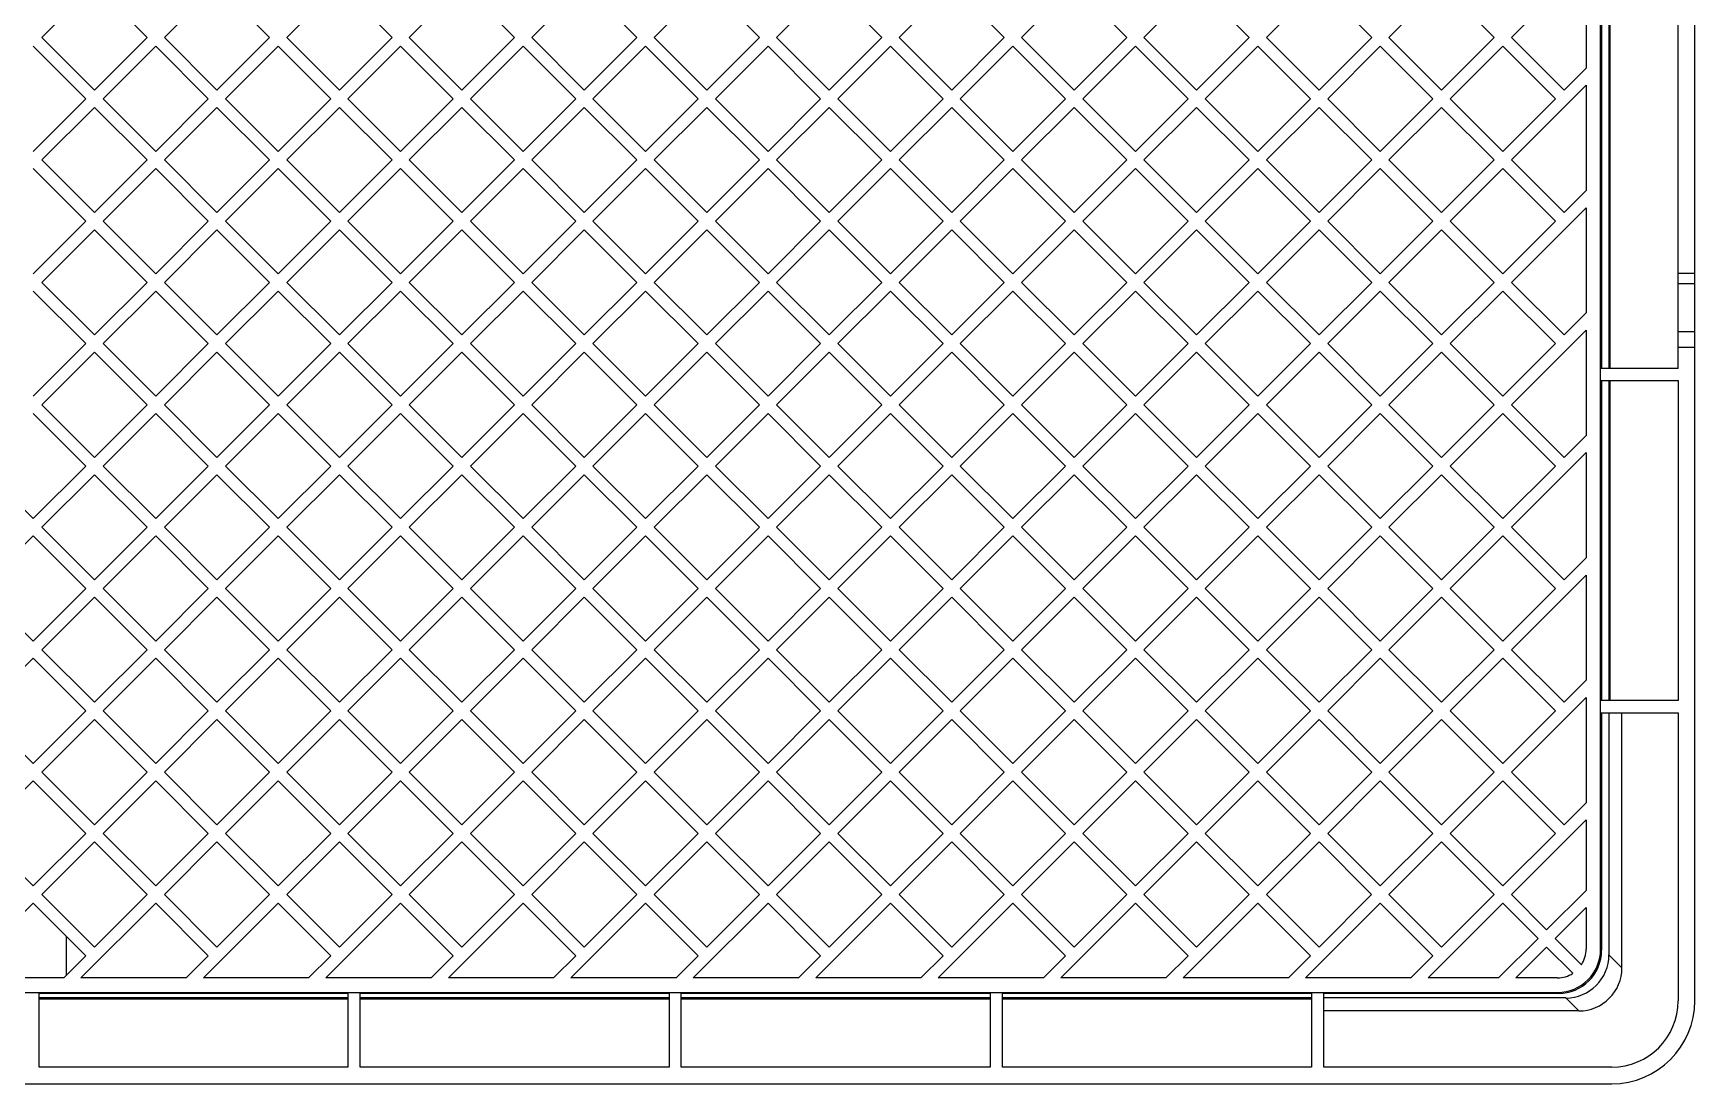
# Model space of a CAD drawing. Header units: millimetres. Extents: x 755 to 4153, y -2461 to -370.
# Drawn here: x 1054.8 to 1354.8, y -1570.8 to -1381.1 of the extents above; entities that cross this region are included whole.
import ezdxf

# ---------------------------------------------------------------- set-up
doc = ezdxf.new("R2010")
doc.units = ezdxf.units.MM

msp = doc.modelspace()

# ---------------------------------------------------------------- linework, layer by layer
at = {"color": 7, "linetype": 'Continuous'}
for p, q in [((1354.82, -1555.78), (1354.82, -1185.78)), ((1337.81, -1546.47), (1337.81, -1195.08)), ((1338, -1299.98), (1338, -1441.58)), ((1339.32, -1299.98), (1339.32, -1441.58)), ((1339.53, -1441.58), (1339.53, -1299.98)), ((1351.82, -1441.58), (1351.82, -1299.98)), ((1321.71, -1381.83), (1335.2, -1368.34)), ((1335.2, -1368.34), (1335.2, -1387.34)), ((1065.87, -1372.33), (1056.37, -1381.83)), ((1065.87, -1372.33), (1075.37, -1381.83)), ((1087.99, -1372.33), (1078.49, -1381.83)), ((1087.99, -1372.33), (1097.49, -1381.83)), ((1110.1, -1372.33), (1100.6, -1381.83)), ((1110.1, -1372.33), (1119.6, -1381.83)), ((1132.21, -1372.33), (1122.71, -1381.83)), ((1132.21, -1372.33), (1141.71, -1381.83)), ((1154.32, -1372.33), (1144.82, -1381.83)), ((1154.32, -1372.33), (1163.82, -1381.83)), ((1176.43, -1372.33), (1166.93, -1381.83)), ((1176.43, -1372.33), (1185.93, -1381.83)), ((1198.54, -1372.33), (1189.04, -1381.83)), ((1198.54, -1372.33), (1208.04, -1381.83)), ((1220.65, -1372.33), (1211.15, -1381.83)), ((1220.65, -1372.33), (1230.15, -1381.83)), ((1242.76, -1372.33), (1233.26, -1381.83)), ((1242.76, -1372.33), (1252.26, -1381.83)), ((1264.87, -1372.33), (1255.37, -1381.83)), ((1264.87, -1372.33), (1274.37, -1381.83)), ((1286.99, -1372.33), (1277.49, -1381.83)), ((1286.99, -1372.33), (1296.49, -1381.83)), ((1309.1, -1372.33), (1299.6, -1381.83)), ((1309.1, -1372.33), (1318.6, -1381.83)), ((1065.87, -1391.33), (1056.37, -1381.83)), ((1065.87, -1391.33), (1075.37, -1381.83)), ((1087.99, -1391.33), (1078.49, -1381.83)), ((1087.99, -1391.33), (1097.49, -1381.83)), ((1110.1, -1391.33), (1100.6, -1381.83)), ((1110.1, -1391.33), (1119.6, -1381.83)), ((1132.21, -1391.33), (1122.71, -1381.83)), ((1132.21, -1391.33), (1141.71, -1381.83)), ((1154.32, -1391.33), (1144.82, -1381.83)), ((1154.32, -1391.33), (1163.82, -1381.83)), ((1176.43, -1391.33), (1166.93, -1381.83)), ((1176.43, -1391.33), (1185.93, -1381.83)), ((1198.54, -1391.33), (1189.04, -1381.83)), ((1198.54, -1391.33), (1208.04, -1381.83)), ((1220.65, -1391.33), (1211.15, -1381.83)), ((1220.65, -1391.33), (1230.15, -1381.83)), ((1242.76, -1391.33), (1233.26, -1381.83)), ((1242.76, -1391.33), (1252.26, -1381.83)), ((1264.87, -1391.33), (1255.37, -1381.83)), ((1264.87, -1391.33), (1274.37, -1381.83)), ((1286.99, -1391.33), (1277.49, -1381.83)), ((1286.99, -1391.33), (1296.49, -1381.83)), ((1309.1, -1391.33), (1299.6, -1381.83)), ((1309.1, -1391.33), (1318.6, -1381.83)), ((1331.21, -1391.33), (1321.71, -1381.83)), ((1054.82, -1383.39), (1064.32, -1392.89)), ((1076.93, -1383.39), (1067.43, -1392.89)), ((1076.93, -1383.39), (1086.43, -1392.89)), ((1099.04, -1383.39), (1089.54, -1392.89)), ((1099.04, -1383.39), (1108.54, -1392.89)), ((1121.15, -1383.39), (1111.65, -1392.89)), ((1121.15, -1383.39), (1130.65, -1392.89)), ((1143.26, -1383.39), (1133.76, -1392.89)), ((1143.26, -1383.39), (1152.76, -1392.89)), ((1165.37, -1383.39), (1155.87, -1392.89)), ((1165.37, -1383.39), (1174.87, -1392.89)), ((1187.49, -1383.39), (1177.99, -1392.89)), ((1187.49, -1383.39), (1196.99, -1392.89)), ((1209.6, -1383.39), (1200.1, -1392.89)), ((1209.6, -1383.39), (1219.1, -1392.89)), ((1231.71, -1383.39), (1222.21, -1392.89)), ((1231.71, -1383.39), (1241.21, -1392.89)), ((1253.82, -1383.39), (1244.32, -1392.89)), ((1253.82, -1383.39), (1263.32, -1392.89)), ((1275.93, -1383.39), (1266.43, -1392.89)), ((1275.93, -1383.39), (1285.43, -1392.89)), ((1298.04, -1383.39), (1288.54, -1392.89)), ((1298.04, -1383.39), (1307.54, -1392.89)), ((1320.15, -1383.39), (1310.65, -1392.89)), ((1320.15, -1383.39), (1329.65, -1392.89)), ((1331.21, -1391.33), (1335.2, -1387.34)), ((1321.71, -1403.94), (1335.2, -1390.45)), ((1335.2, -1390.45), (1335.2, -1409.45)), ((1054.82, -1402.39), (1064.32, -1392.89)), ((1065.87, -1394.44), (1056.37, -1403.94)), ((1065.87, -1394.44), (1075.37, -1403.94)), ((1076.93, -1402.39), (1067.43, -1392.89)), ((1076.93, -1402.39), (1086.43, -1392.89)), ((1087.99, -1394.44), (1078.49, -1403.94)), ((1087.99, -1394.44), (1097.49, -1403.94)), ((1099.04, -1402.39), (1089.54, -1392.89)), ((1099.04, -1402.39), (1108.54, -1392.89)), ((1110.1, -1394.44), (1100.6, -1403.94)), ((1110.1, -1394.44), (1119.6, -1403.94)), ((1121.15, -1402.39), (1111.65, -1392.89)), ((1121.15, -1402.39), (1130.65, -1392.89)), ((1132.21, -1394.44), (1122.71, -1403.94)), ((1132.21, -1394.44), (1141.71, -1403.94)), ((1143.26, -1402.39), (1133.76, -1392.89)), ((1143.26, -1402.39), (1152.76, -1392.89)), ((1154.32, -1394.44), (1144.82, -1403.94)), ((1154.32, -1394.44), (1163.82, -1403.94)), ((1165.37, -1402.39), (1155.87, -1392.89)), ((1165.37, -1402.39), (1174.87, -1392.89)), ((1176.43, -1394.44), (1166.93, -1403.94)), ((1176.43, -1394.44), (1185.93, -1403.94)), ((1187.49, -1402.39), (1177.99, -1392.89)), ((1187.49, -1402.39), (1196.99, -1392.89)), ((1198.54, -1394.44), (1189.04, -1403.94)), ((1198.54, -1394.44), (1208.04, -1403.94)), ((1209.6, -1402.39), (1200.1, -1392.89)), ((1209.6, -1402.39), (1219.1, -1392.89)), ((1220.65, -1394.44), (1211.15, -1403.94)), ((1220.65, -1394.44), (1230.15, -1403.94)), ((1231.71, -1402.39), (1222.21, -1392.89)), ((1231.71, -1402.39), (1241.21, -1392.89)), ((1242.76, -1394.44), (1233.26, -1403.94)), ((1242.76, -1394.44), (1252.26, -1403.94)), ((1253.82, -1402.39), (1244.32, -1392.89)), ((1253.82, -1402.39), (1263.32, -1392.89)), ((1264.87, -1394.44), (1255.37, -1403.94)), ((1264.87, -1394.44), (1274.37, -1403.94)), ((1275.93, -1402.39), (1266.43, -1392.89)), ((1275.93, -1402.39), (1285.43, -1392.89)), ((1286.99, -1394.44), (1277.49, -1403.94)), ((1286.99, -1394.44), (1296.49, -1403.94)), ((1298.04, -1402.39), (1288.54, -1392.89)), ((1298.04, -1402.39), (1307.54, -1392.89)), ((1309.1, -1394.44), (1299.6, -1403.94)), ((1309.1, -1394.44), (1318.6, -1403.94)), ((1320.15, -1402.39), (1310.65, -1392.89)), ((1320.15, -1402.39), (1329.65, -1392.89)), ((1065.87, -1413.44), (1056.37, -1403.94)), ((1065.87, -1413.44), (1075.37, -1403.94)), ((1087.99, -1413.44), (1078.49, -1403.94)), ((1087.99, -1413.44), (1097.49, -1403.94)), ((1110.1, -1413.44), (1100.6, -1403.94)), ((1110.1, -1413.44), (1119.6, -1403.94)), ((1132.21, -1413.44), (1122.71, -1403.94)), ((1132.21, -1413.44), (1141.71, -1403.94)), ((1154.32, -1413.44), (1144.82, -1403.94)), ((1154.32, -1413.44), (1163.82, -1403.94)), ((1176.43, -1413.44), (1166.93, -1403.94)), ((1176.43, -1413.44), (1185.93, -1403.94)), ((1198.54, -1413.44), (1189.04, -1403.94)), ((1198.54, -1413.44), (1208.04, -1403.94)), ((1220.65, -1413.44), (1211.15, -1403.94)), ((1220.65, -1413.44), (1230.15, -1403.94)), ((1242.76, -1413.44), (1233.26, -1403.94)), ((1242.76, -1413.44), (1252.26, -1403.94)), ((1264.87, -1413.44), (1255.37, -1403.94)), ((1264.87, -1413.44), (1274.37, -1403.94)), ((1286.99, -1413.44), (1277.49, -1403.94)), ((1286.99, -1413.44), (1296.49, -1403.94)), ((1309.1, -1413.44), (1299.6, -1403.94)), ((1309.1, -1413.44), (1318.6, -1403.94)), ((1331.21, -1413.44), (1321.71, -1403.94)), ((1054.82, -1405.5), (1064.32, -1415)), ((1076.93, -1405.5), (1067.43, -1415)), ((1076.93, -1405.5), (1086.43, -1415)), ((1099.04, -1405.5), (1089.54, -1415)), ((1099.04, -1405.5), (1108.54, -1415)), ((1121.15, -1405.5), (1111.65, -1415)), ((1121.15, -1405.5), (1130.65, -1415)), ((1143.26, -1405.5), (1133.76, -1415)), ((1143.26, -1405.5), (1152.76, -1415)), ((1165.37, -1405.5), (1155.87, -1415)), ((1165.37, -1405.5), (1174.87, -1415)), ((1187.49, -1405.5), (1177.99, -1415)), ((1187.49, -1405.5), (1196.99, -1415)), ((1209.6, -1405.5), (1200.1, -1415)), ((1209.6, -1405.5), (1219.1, -1415)), ((1231.71, -1405.5), (1222.21, -1415)), ((1231.71, -1405.5), (1241.21, -1415)), ((1253.82, -1405.5), (1244.32, -1415)), ((1253.82, -1405.5), (1263.32, -1415)), ((1275.93, -1405.5), (1266.43, -1415)), ((1275.93, -1405.5), (1285.43, -1415)), ((1298.04, -1405.5), (1288.54, -1415)), ((1298.04, -1405.5), (1307.54, -1415)), ((1320.15, -1405.5), (1310.65, -1415)), ((1320.15, -1405.5), (1329.65, -1415)), ((1331.21, -1413.44), (1335.2, -1409.45)), ((1321.71, -1426.05), (1335.2, -1412.57)), ((1335.2, -1412.57), (1335.2, -1431.57)), ((1054.82, -1424.5), (1064.32, -1415)), ((1076.93, -1424.5), (1067.43, -1415)), ((1076.93, -1424.5), (1086.43, -1415)), ((1099.04, -1424.5), (1089.54, -1415)), ((1099.04, -1424.5), (1108.54, -1415)), ((1121.15, -1424.5), (1111.65, -1415)), ((1121.15, -1424.5), (1130.65, -1415)), ((1143.26, -1424.5), (1133.76, -1415)), ((1143.26, -1424.5), (1152.76, -1415)), ((1165.37, -1424.5), (1155.87, -1415)), ((1165.37, -1424.5), (1174.87, -1415)), ((1187.49, -1424.5), (1177.99, -1415)), ((1187.49, -1424.5), (1196.99, -1415)), ((1209.6, -1424.5), (1200.1, -1415)), ((1209.6, -1424.5), (1219.1, -1415)), ((1231.71, -1424.5), (1222.21, -1415)), ((1231.71, -1424.5), (1241.21, -1415)), ((1253.82, -1424.5), (1244.32, -1415)), ((1253.82, -1424.5), (1263.32, -1415)), ((1275.93, -1424.5), (1266.43, -1415)), ((1275.93, -1424.5), (1285.43, -1415)), ((1298.04, -1424.5), (1288.54, -1415)), ((1298.04, -1424.5), (1307.54, -1415)), ((1320.15, -1424.5), (1310.65, -1415)), ((1320.15, -1424.5), (1329.65, -1415)), ((1065.87, -1416.55), (1056.37, -1426.05)), ((1065.87, -1416.55), (1075.37, -1426.05)), ((1087.99, -1416.55), (1078.49, -1426.05)), ((1087.99, -1416.55), (1097.49, -1426.05)), ((1110.1, -1416.55), (1100.6, -1426.05)), ((1110.1, -1416.55), (1119.6, -1426.05)), ((1132.21, -1416.55), (1122.71, -1426.05)), ((1132.21, -1416.55), (1141.71, -1426.05)), ((1154.32, -1416.55), (1144.82, -1426.05)), ((1154.32, -1416.55), (1163.82, -1426.05)), ((1176.43, -1416.55), (1166.93, -1426.05)), ((1176.43, -1416.55), (1185.93, -1426.05)), ((1198.54, -1416.55), (1189.04, -1426.05)), ((1198.54, -1416.55), (1208.04, -1426.05)), ((1220.65, -1416.55), (1211.15, -1426.05)), ((1220.65, -1416.55), (1230.15, -1426.05)), ((1242.76, -1416.55), (1233.26, -1426.05)), ((1242.76, -1416.55), (1252.26, -1426.05)), ((1264.87, -1416.55), (1255.37, -1426.05)), ((1264.87, -1416.55), (1274.37, -1426.05)), ((1286.99, -1416.55), (1277.49, -1426.05)), ((1286.99, -1416.55), (1296.49, -1426.05)), ((1309.1, -1416.55), (1299.6, -1426.05)), ((1309.1, -1416.55), (1318.6, -1426.05)), ((1354.82, -1424.44), (1351.82, -1424.44)), ((1054.82, -1427.61), (1064.32, -1437.11)), ((1065.87, -1435.55), (1056.37, -1426.05)), ((1065.87, -1435.55), (1075.37, -1426.05)), ((1076.93, -1427.61), (1067.43, -1437.11)), ((1076.93, -1427.61), (1086.43, -1437.11)), ((1087.99, -1435.55), (1078.49, -1426.05)), ((1087.99, -1435.55), (1097.49, -1426.05)), ((1099.04, -1427.61), (1089.54, -1437.11)), ((1099.04, -1427.61), (1108.54, -1437.11)), ((1110.1, -1435.55), (1100.6, -1426.05)), ((1110.1, -1435.55), (1119.6, -1426.05)), ((1121.15, -1427.61), (1111.65, -1437.11)), ((1121.15, -1427.61), (1130.65, -1437.11)), ((1132.21, -1435.55), (1122.71, -1426.05)), ((1132.21, -1435.55), (1141.71, -1426.05)), ((1143.26, -1427.61), (1133.76, -1437.11)), ((1143.26, -1427.61), (1152.76, -1437.11)), ((1154.32, -1435.55), (1144.82, -1426.05)), ((1154.32, -1435.55), (1163.82, -1426.05)), ((1165.37, -1427.61), (1155.87, -1437.11)), ((1165.37, -1427.61), (1174.87, -1437.11)), ((1176.43, -1435.55), (1166.93, -1426.05)), ((1176.43, -1435.55), (1185.93, -1426.05)), ((1187.49, -1427.61), (1177.99, -1437.11)), ((1187.49, -1427.61), (1196.99, -1437.11)), ((1198.54, -1435.55), (1189.04, -1426.05)), ((1198.54, -1435.55), (1208.04, -1426.05)), ((1209.6, -1427.61), (1200.1, -1437.11)), ((1209.6, -1427.61), (1219.1, -1437.11)), ((1220.65, -1435.55), (1211.15, -1426.05)), ((1220.65, -1435.55), (1230.15, -1426.05)), ((1231.71, -1427.61), (1222.21, -1437.11)), ((1231.71, -1427.61), (1241.21, -1437.11)), ((1242.76, -1435.55), (1233.26, -1426.05)), ((1242.76, -1435.55), (1252.26, -1426.05)), ((1253.82, -1427.61), (1244.32, -1437.11)), ((1253.82, -1427.61), (1263.32, -1437.11)), ((1264.87, -1435.55), (1255.37, -1426.05)), ((1264.87, -1435.55), (1274.37, -1426.05)), ((1275.93, -1427.61), (1266.43, -1437.11)), ((1275.93, -1427.61), (1285.43, -1437.11)), ((1286.99, -1435.55), (1277.49, -1426.05)), ((1286.99, -1435.55), (1296.49, -1426.05)), ((1298.04, -1427.61), (1288.54, -1437.11)), ((1298.04, -1427.61), (1307.54, -1437.11)), ((1309.1, -1435.55), (1299.6, -1426.05)), ((1309.1, -1435.55), (1318.6, -1426.05)), ((1320.15, -1427.61), (1310.65, -1437.11)), ((1320.15, -1427.61), (1329.65, -1437.11)), ((1331.21, -1435.55), (1321.71, -1426.05)), ((1354.82, -1426.29), (1351.82, -1426.29)), ((1331.21, -1435.55), (1335.2, -1431.57)), ((1321.71, -1448.16), (1335.2, -1434.68)), ((1335.2, -1434.68), (1335.2, -1453.68)), ((1354.82, -1435.01), (1351.82, -1435.01)), ((1054.82, -1446.61), (1064.32, -1437.11)), ((1065.87, -1438.66), (1056.37, -1448.16)), ((1065.87, -1438.66), (1075.37, -1448.17)), ((1076.93, -1446.61), (1067.43, -1437.11)), ((1076.93, -1446.61), (1086.43, -1437.11)), ((1087.99, -1438.67), (1078.49, -1448.17)), ((1087.99, -1438.67), (1097.49, -1448.17)), ((1099.04, -1446.61), (1089.54, -1437.11)), ((1099.04, -1446.61), (1108.54, -1437.11)), ((1110.1, -1438.67), (1100.6, -1448.17)), ((1110.1, -1438.67), (1119.6, -1448.17)), ((1121.15, -1446.61), (1111.65, -1437.11)), ((1121.15, -1446.61), (1130.65, -1437.11)), ((1132.21, -1438.67), (1122.71, -1448.17)), ((1132.21, -1438.67), (1141.71, -1448.17)), ((1143.26, -1446.61), (1133.76, -1437.11)), ((1143.26, -1446.61), (1152.76, -1437.11)), ((1154.32, -1438.67), (1144.82, -1448.17)), ((1154.32, -1438.67), (1163.82, -1448.17)), ((1165.37, -1446.61), (1155.87, -1437.11)), ((1165.37, -1446.61), (1174.87, -1437.11)), ((1176.43, -1438.67), (1166.93, -1448.17)), ((1176.43, -1438.67), (1185.93, -1448.17)), ((1187.49, -1446.61), (1177.99, -1437.11)), ((1187.49, -1446.61), (1196.99, -1437.11)), ((1198.54, -1438.67), (1189.04, -1448.17)), ((1198.54, -1438.67), (1208.04, -1448.17)), ((1209.6, -1446.61), (1200.1, -1437.11)), ((1209.6, -1446.61), (1219.1, -1437.11)), ((1220.65, -1438.66), (1211.15, -1448.17)), ((1220.65, -1438.66), (1230.15, -1448.16)), ((1231.71, -1446.61), (1222.21, -1437.11)), ((1231.71, -1446.61), (1241.21, -1437.11)), ((1242.76, -1438.66), (1233.26, -1448.16)), ((1242.76, -1438.66), (1252.26, -1448.16)), ((1253.82, -1446.61), (1244.32, -1437.11)), ((1253.82, -1446.61), (1263.32, -1437.11)), ((1264.87, -1438.66), (1255.37, -1448.16)), ((1264.87, -1438.66), (1274.37, -1448.16)), ((1275.93, -1446.61), (1266.43, -1437.11)), ((1275.93, -1446.61), (1285.43, -1437.11)), ((1286.99, -1438.66), (1277.49, -1448.16)), ((1286.99, -1438.66), (1296.49, -1448.16)), ((1298.04, -1446.61), (1288.54, -1437.11)), ((1298.04, -1446.61), (1307.54, -1437.11)), ((1309.1, -1438.66), (1299.6, -1448.16)), ((1309.1, -1438.66), (1318.6, -1448.16)), ((1320.15, -1446.61), (1310.65, -1437.11)), ((1320.15, -1446.61), (1329.65, -1437.11)), ((1354.82, -1437.78), (1351.82, -1437.78)), ((1351.82, -1441.58), (1337.88, -1441.58)), ((1337.88, -1443.78), (1351.82, -1443.78)), ((1338, -1443.78), (1338, -1501.58)), ((1339.32, -1443.78), (1339.32, -1501.58)), ((1339.53, -1501.58), (1339.53, -1443.78)), ((1351.82, -1443.78), (1351.82, -1501.58)), ((1065.87, -1457.66), (1056.37, -1448.16)), ((1065.87, -1457.66), (1075.37, -1448.17)), ((1087.99, -1457.66), (1078.49, -1448.17)), ((1087.99, -1457.66), (1097.49, -1448.17)), ((1110.1, -1457.66), (1100.6, -1448.17)), ((1110.1, -1457.66), (1119.6, -1448.17)), ((1132.21, -1457.66), (1122.71, -1448.17)), ((1132.21, -1457.66), (1141.71, -1448.17)), ((1154.32, -1457.66), (1144.82, -1448.17)), ((1154.32, -1457.66), (1163.82, -1448.17)), ((1176.43, -1457.66), (1166.93, -1448.17)), ((1176.43, -1457.66), (1185.93, -1448.17)), ((1198.54, -1457.66), (1189.04, -1448.17)), ((1198.54, -1457.66), (1208.04, -1448.17)), ((1220.65, -1457.66), (1211.15, -1448.17)), ((1220.65, -1457.66), (1230.15, -1448.16)), ((1242.76, -1457.66), (1233.26, -1448.16)), ((1242.76, -1457.66), (1252.26, -1448.16)), ((1264.87, -1457.66), (1255.37, -1448.16)), ((1264.87, -1457.66), (1274.37, -1448.16)), ((1286.99, -1457.66), (1277.49, -1448.16)), ((1286.99, -1457.66), (1296.49, -1448.16)), ((1309.1, -1457.66), (1299.6, -1448.16)), ((1309.1, -1457.66), (1318.6, -1448.16)), ((1331.21, -1457.66), (1321.71, -1448.16)), ((1054.82, -1449.72), (1064.32, -1459.22)), ((1076.93, -1449.72), (1067.43, -1459.22)), ((1076.93, -1449.72), (1086.43, -1459.22)), ((1099.04, -1449.72), (1089.54, -1459.22)), ((1099.04, -1449.72), (1108.54, -1459.22)), ((1121.15, -1449.72), (1111.65, -1459.22)), ((1121.15, -1449.72), (1130.65, -1459.22)), ((1143.26, -1449.72), (1133.76, -1459.22)), ((1143.26, -1449.72), (1152.76, -1459.22)), ((1165.37, -1449.72), (1155.87, -1459.22)), ((1165.37, -1449.72), (1174.87, -1459.22)), ((1187.49, -1449.72), (1177.99, -1459.22)), ((1187.49, -1449.72), (1196.99, -1459.22)), ((1209.6, -1449.72), (1200.1, -1459.22)), ((1209.6, -1449.72), (1219.1, -1459.22)), ((1231.71, -1449.72), (1222.21, -1459.22)), ((1231.71, -1449.72), (1241.21, -1459.22)), ((1253.82, -1449.72), (1244.32, -1459.22)), ((1253.82, -1449.72), (1263.32, -1459.22)), ((1275.93, -1449.72), (1266.43, -1459.22)), ((1275.93, -1449.72), (1285.43, -1459.22)), ((1298.04, -1449.72), (1288.54, -1459.22)), ((1298.04, -1449.72), (1307.54, -1459.22)), ((1320.15, -1449.72), (1310.65, -1459.22)), ((1320.15, -1449.72), (1329.65, -1459.22)), ((1331.21, -1457.66), (1335.2, -1453.68)), ((1321.71, -1470.28), (1335.2, -1456.79)), ((1335.2, -1456.79), (1335.2, -1475.79)), ((1054.82, -1468.72), (1045.32, -1459.22)), ((1054.82, -1468.72), (1064.32, -1459.22)), ((1065.87, -1460.78), (1056.37, -1470.28)), ((1065.87, -1460.78), (1075.37, -1470.28)), ((1076.93, -1468.72), (1067.43, -1459.22)), ((1076.93, -1468.72), (1086.43, -1459.22)), ((1087.99, -1460.78), (1078.49, -1470.28)), ((1087.99, -1460.78), (1097.49, -1470.28)), ((1099.04, -1468.72), (1089.54, -1459.22)), ((1099.04, -1468.72), (1108.54, -1459.22)), ((1110.1, -1460.78), (1100.6, -1470.28)), ((1110.1, -1460.78), (1119.6, -1470.28)), ((1121.15, -1468.72), (1111.65, -1459.22)), ((1121.15, -1468.72), (1130.65, -1459.22)), ((1132.21, -1460.78), (1122.71, -1470.28)), ((1132.21, -1460.78), (1141.71, -1470.28)), ((1143.26, -1468.72), (1133.76, -1459.22)), ((1143.26, -1468.72), (1152.76, -1459.22)), ((1154.32, -1460.78), (1144.82, -1470.28)), ((1154.32, -1460.78), (1163.82, -1470.28)), ((1165.37, -1468.72), (1155.87, -1459.22)), ((1165.37, -1468.72), (1174.87, -1459.22)), ((1176.43, -1460.78), (1166.93, -1470.28)), ((1176.43, -1460.78), (1185.93, -1470.28)), ((1187.49, -1468.72), (1177.99, -1459.22)), ((1187.49, -1468.72), (1196.99, -1459.22)), ((1198.54, -1460.78), (1189.04, -1470.28)), ((1198.54, -1460.78), (1208.04, -1470.28)), ((1209.6, -1468.72), (1200.1, -1459.22)), ((1209.6, -1468.72), (1219.1, -1459.22)), ((1220.65, -1460.78), (1211.15, -1470.28)), ((1220.65, -1460.78), (1230.15, -1470.28)), ((1231.71, -1468.72), (1222.21, -1459.22)), ((1231.71, -1468.72), (1241.21, -1459.22)), ((1242.76, -1460.78), (1233.26, -1470.28)), ((1242.76, -1460.78), (1252.26, -1470.28)), ((1253.82, -1468.72), (1244.32, -1459.22)), ((1253.82, -1468.72), (1263.32, -1459.22)), ((1264.87, -1460.78), (1255.37, -1470.28)), ((1264.87, -1460.78), (1274.37, -1470.28)), ((1275.93, -1468.72), (1266.43, -1459.22)), ((1275.93, -1468.72), (1285.43, -1459.22)), ((1286.99, -1460.78), (1277.49, -1470.28)), ((1286.99, -1460.78), (1296.49, -1470.28)), ((1298.04, -1468.72), (1288.54, -1459.22)), ((1298.04, -1468.72), (1307.54, -1459.22)), ((1309.1, -1460.78), (1299.6, -1470.28)), ((1309.1, -1460.78), (1318.6, -1470.28)), ((1320.15, -1468.72), (1310.65, -1459.22)), ((1320.15, -1468.72), (1329.65, -1459.22)), ((1054.82, -1471.83), (1045.32, -1481.33)), ((1054.82, -1471.83), (1064.32, -1481.33)), ((1065.87, -1479.78), (1056.37, -1470.28)), ((1065.87, -1479.78), (1075.37, -1470.28)), ((1076.93, -1471.83), (1067.43, -1481.33)), ((1076.93, -1471.83), (1086.43, -1481.33)), ((1087.99, -1479.78), (1078.49, -1470.28)), ((1087.99, -1479.78), (1097.49, -1470.28)), ((1099.04, -1471.83), (1089.54, -1481.33)), ((1099.04, -1471.83), (1108.54, -1481.33)), ((1110.1, -1479.78), (1100.6, -1470.28)), ((1110.1, -1479.78), (1119.6, -1470.28)), ((1121.15, -1471.83), (1111.65, -1481.33)), ((1121.15, -1471.83), (1130.65, -1481.33)), ((1132.21, -1479.78), (1122.71, -1470.28)), ((1132.21, -1479.78), (1141.71, -1470.28)), ((1143.26, -1471.83), (1133.76, -1481.33)), ((1143.26, -1471.83), (1152.76, -1481.33)), ((1154.32, -1479.78), (1144.82, -1470.28)), ((1154.32, -1479.78), (1163.82, -1470.28)), ((1165.37, -1471.83), (1155.87, -1481.33)), ((1165.37, -1471.83), (1174.87, -1481.33)), ((1176.43, -1479.78), (1166.93, -1470.28)), ((1176.43, -1479.78), (1185.93, -1470.28)), ((1187.49, -1471.83), (1177.99, -1481.33)), ((1187.49, -1471.83), (1196.99, -1481.33)), ((1198.54, -1479.78), (1189.04, -1470.28)), ((1198.54, -1479.78), (1208.04, -1470.28)), ((1209.6, -1471.83), (1200.1, -1481.33)), ((1209.6, -1471.83), (1219.1, -1481.33)), ((1220.65, -1479.78), (1211.15, -1470.28)), ((1220.65, -1479.78), (1230.15, -1470.28)), ((1231.71, -1471.83), (1222.21, -1481.33)), ((1231.71, -1471.83), (1241.21, -1481.33)), ((1242.76, -1479.78), (1233.26, -1470.28)), ((1242.76, -1479.78), (1252.26, -1470.28)), ((1253.82, -1471.83), (1244.32, -1481.33)), ((1253.82, -1471.83), (1263.32, -1481.33)), ((1264.87, -1479.78), (1255.37, -1470.28)), ((1264.87, -1479.78), (1274.37, -1470.28)), ((1275.93, -1471.83), (1266.43, -1481.33)), ((1275.93, -1471.83), (1285.43, -1481.33)), ((1286.99, -1479.78), (1277.49, -1470.28)), ((1286.99, -1479.78), (1296.49, -1470.28)), ((1298.04, -1471.83), (1288.54, -1481.33)), ((1298.04, -1471.83), (1307.54, -1481.33)), ((1309.1, -1479.78), (1299.6, -1470.28)), ((1309.1, -1479.78), (1318.6, -1470.28)), ((1320.15, -1471.83), (1310.65, -1481.33)), ((1320.15, -1471.83), (1329.65, -1481.33)), ((1331.21, -1479.78), (1321.71, -1470.28)), ((1331.21, -1479.78), (1335.2, -1475.79)), ((1321.71, -1492.39), (1335.2, -1478.9)), ((1335.2, -1478.9), (1335.2, -1497.9)), ((1054.82, -1490.83), (1045.32, -1481.33)), ((1054.82, -1490.83), (1064.32, -1481.33)), ((1076.93, -1490.83), (1067.43, -1481.33)), ((1076.93, -1490.83), (1086.43, -1481.33)), ((1099.04, -1490.83), (1089.54, -1481.33)), ((1099.04, -1490.83), (1108.54, -1481.33)), ((1121.15, -1490.83), (1111.65, -1481.33)), ((1121.15, -1490.83), (1130.65, -1481.33)), ((1143.26, -1490.83), (1133.76, -1481.33)), ((1143.26, -1490.83), (1152.76, -1481.33)), ((1165.37, -1490.83), (1155.87, -1481.33)), ((1165.37, -1490.83), (1174.87, -1481.33)), ((1187.49, -1490.83), (1177.99, -1481.33)), ((1187.49, -1490.83), (1196.99, -1481.33)), ((1209.6, -1490.83), (1200.1, -1481.33)), ((1209.6, -1490.83), (1219.1, -1481.33)), ((1231.71, -1490.83), (1222.21, -1481.33)), ((1231.71, -1490.83), (1241.21, -1481.33)), ((1253.82, -1490.83), (1244.32, -1481.33)), ((1253.82, -1490.83), (1263.32, -1481.33)), ((1275.93, -1490.83), (1266.43, -1481.33)), ((1275.93, -1490.83), (1285.43, -1481.33)), ((1298.04, -1490.83), (1288.54, -1481.33)), ((1298.04, -1490.83), (1307.54, -1481.33)), ((1320.15, -1490.83), (1310.65, -1481.33)), ((1320.15, -1490.83), (1329.65, -1481.33)), ((1065.87, -1482.89), (1056.37, -1492.39)), ((1065.87, -1482.89), (1075.37, -1492.39)), ((1087.99, -1482.89), (1078.49, -1492.39)), ((1087.99, -1482.89), (1097.49, -1492.39)), ((1110.1, -1482.89), (1100.6, -1492.39)), ((1110.1, -1482.89), (1119.6, -1492.39)), ((1132.21, -1482.89), (1122.71, -1492.39)), ((1132.21, -1482.89), (1141.71, -1492.39)), ((1154.32, -1482.89), (1144.82, -1492.39)), ((1154.32, -1482.89), (1163.82, -1492.39)), ((1176.43, -1482.89), (1166.93, -1492.39)), ((1176.43, -1482.89), (1185.93, -1492.39)), ((1198.54, -1482.89), (1189.04, -1492.39)), ((1198.54, -1482.89), (1208.04, -1492.39)), ((1220.65, -1482.89), (1211.15, -1492.39)), ((1220.65, -1482.89), (1230.15, -1492.39)), ((1242.76, -1482.89), (1233.26, -1492.39)), ((1242.76, -1482.89), (1252.26, -1492.39)), ((1264.87, -1482.89), (1255.37, -1492.39)), ((1264.87, -1482.89), (1274.37, -1492.39)), ((1286.99, -1482.89), (1277.49, -1492.39)), ((1286.99, -1482.89), (1296.49, -1492.39)), ((1309.1, -1482.89), (1299.6, -1492.39)), ((1309.1, -1482.89), (1318.6, -1492.39)), ((1054.82, -1493.94), (1045.32, -1503.44)), ((1054.82, -1493.94), (1064.32, -1503.44)), ((1065.87, -1501.89), (1056.37, -1492.39)), ((1065.87, -1501.89), (1075.37, -1492.39)), ((1076.93, -1493.94), (1067.43, -1503.44)), ((1076.93, -1493.94), (1086.43, -1503.44)), ((1087.99, -1501.89), (1078.49, -1492.39)), ((1087.99, -1501.89), (1097.49, -1492.39)), ((1099.04, -1493.94), (1089.54, -1503.44)), ((1099.04, -1493.94), (1108.54, -1503.44)), ((1110.1, -1501.89), (1100.6, -1492.39)), ((1110.1, -1501.89), (1119.6, -1492.39)), ((1121.15, -1493.94), (1111.65, -1503.44)), ((1121.15, -1493.94), (1130.65, -1503.44)), ((1132.21, -1501.89), (1122.71, -1492.39)), ((1132.21, -1501.89), (1141.71, -1492.39)), ((1143.26, -1493.94), (1133.76, -1503.44)), ((1143.26, -1493.94), (1152.76, -1503.44)), ((1154.32, -1501.89), (1144.82, -1492.39)), ((1154.32, -1501.89), (1163.82, -1492.39)), ((1165.37, -1493.94), (1155.87, -1503.44)), ((1165.37, -1493.94), (1174.87, -1503.44)), ((1176.43, -1501.89), (1166.93, -1492.39)), ((1176.43, -1501.89), (1185.93, -1492.39)), ((1187.49, -1493.94), (1177.99, -1503.44)), ((1187.49, -1493.94), (1196.99, -1503.44)), ((1198.54, -1501.89), (1189.04, -1492.39)), ((1198.54, -1501.89), (1208.04, -1492.39)), ((1209.6, -1493.94), (1200.1, -1503.44)), ((1209.6, -1493.94), (1219.1, -1503.44)), ((1220.65, -1501.89), (1211.15, -1492.39)), ((1220.65, -1501.89), (1230.15, -1492.39)), ((1231.71, -1493.94), (1222.21, -1503.44)), ((1231.71, -1493.94), (1241.21, -1503.44)), ((1242.76, -1501.89), (1233.26, -1492.39)), ((1242.76, -1501.89), (1252.26, -1492.39)), ((1253.82, -1493.94), (1244.32, -1503.44)), ((1253.82, -1493.94), (1263.32, -1503.44)), ((1264.87, -1501.89), (1255.37, -1492.39)), ((1264.87, -1501.89), (1274.37, -1492.39)), ((1275.93, -1493.94), (1266.43, -1503.44)), ((1275.93, -1493.94), (1285.43, -1503.44)), ((1286.99, -1501.89), (1277.49, -1492.39)), ((1286.99, -1501.89), (1296.49, -1492.39)), ((1298.04, -1493.94), (1288.54, -1503.44)), ((1298.04, -1493.94), (1307.54, -1503.44)), ((1309.1, -1501.89), (1299.6, -1492.39)), ((1309.1, -1501.89), (1318.6, -1492.39)), ((1320.15, -1493.94), (1310.65, -1503.44)), ((1320.15, -1493.94), (1329.65, -1503.44)), ((1331.21, -1501.89), (1321.71, -1492.39)), ((1331.21, -1501.89), (1335.2, -1497.9)), ((1321.71, -1514.5), (1335.2, -1501.01)), ((1335.2, -1501.01), (1335.2, -1520.01)), ((1351.82, -1501.58), (1337.88, -1501.58)), ((1054.82, -1512.94), (1045.32, -1503.44)), ((1054.82, -1512.94), (1064.32, -1503.44)), ((1065.87, -1505), (1056.37, -1514.5)), ((1065.87, -1505), (1075.37, -1514.5)), ((1076.93, -1512.94), (1067.43, -1503.44)), ((1076.93, -1512.94), (1086.43, -1503.44)), ((1087.99, -1505), (1078.49, -1514.5)), ((1087.99, -1505), (1097.49, -1514.5)), ((1099.04, -1512.94), (1089.54, -1503.44)), ((1099.04, -1512.94), (1108.54, -1503.44)), ((1110.1, -1505), (1100.6, -1514.5)), ((1110.1, -1505), (1119.6, -1514.5)), ((1121.15, -1512.94), (1111.65, -1503.44)), ((1121.15, -1512.94), (1130.65, -1503.44)), ((1132.21, -1505), (1122.71, -1514.5)), ((1132.21, -1505), (1141.71, -1514.5)), ((1143.26, -1512.94), (1133.76, -1503.44)), ((1143.26, -1512.94), (1152.76, -1503.44)), ((1154.32, -1505), (1144.82, -1514.5)), ((1154.32, -1505), (1163.82, -1514.5)), ((1165.37, -1512.94), (1155.87, -1503.44)), ((1165.37, -1512.94), (1174.87, -1503.44)), ((1176.43, -1505), (1166.93, -1514.5)), ((1176.43, -1505), (1185.93, -1514.5)), ((1187.49, -1512.94), (1177.99, -1503.44)), ((1187.49, -1512.94), (1196.99, -1503.44)), ((1198.54, -1505), (1189.04, -1514.5)), ((1198.54, -1505), (1208.04, -1514.5)), ((1209.6, -1512.94), (1200.1, -1503.44)), ((1209.6, -1512.94), (1219.1, -1503.44)), ((1220.65, -1505), (1211.15, -1514.5)), ((1220.65, -1505), (1230.15, -1514.5)), ((1231.71, -1512.94), (1222.21, -1503.44)), ((1231.71, -1512.94), (1241.21, -1503.44)), ((1242.76, -1505), (1233.26, -1514.5)), ((1242.76, -1505), (1252.26, -1514.5)), ((1253.82, -1512.94), (1244.32, -1503.44)), ((1253.82, -1512.94), (1263.32, -1503.44)), ((1264.87, -1505), (1255.37, -1514.5)), ((1264.87, -1505), (1274.37, -1514.5)), ((1275.93, -1512.94), (1266.43, -1503.44)), ((1275.93, -1512.94), (1285.43, -1503.44)), ((1286.99, -1505), (1277.49, -1514.5)), ((1286.99, -1505), (1296.49, -1514.5)), ((1298.04, -1512.94), (1288.54, -1503.44)), ((1298.04, -1512.94), (1307.54, -1503.44)), ((1309.1, -1505), (1299.6, -1514.5)), ((1309.1, -1505), (1318.6, -1514.5)), ((1320.15, -1512.94), (1310.65, -1503.44)), ((1320.15, -1512.94), (1329.65, -1503.44)), ((1337.88, -1503.78), (1351.82, -1503.78)), ((1338, -1503.78), (1338, -1546.65)), ((1339.32, -1503.78), (1339.32, -1547.48)), ((1341.67, -1549.83), (1341.67, -1503.78)), ((1351.82, -1503.78), (1351.82, -1555.78)), ((1065.87, -1524), (1056.37, -1514.5)), ((1065.87, -1524), (1075.37, -1514.5)), ((1087.99, -1524), (1078.49, -1514.5)), ((1087.99, -1524), (1097.49, -1514.5)), ((1110.1, -1524), (1100.6, -1514.5)), ((1110.1, -1524), (1119.6, -1514.5)), ((1132.21, -1524), (1122.71, -1514.5)), ((1132.21, -1524), (1141.71, -1514.5)), ((1154.32, -1524), (1144.82, -1514.5)), ((1154.32, -1524), (1163.82, -1514.5)), ((1176.43, -1524), (1166.93, -1514.5)), ((1176.43, -1524), (1185.93, -1514.5)), ((1198.54, -1524), (1189.04, -1514.5)), ((1198.54, -1524), (1208.04, -1514.5)), ((1220.65, -1524), (1211.15, -1514.5)), ((1220.65, -1524), (1230.15, -1514.5)), ((1242.76, -1524), (1233.26, -1514.5)), ((1242.76, -1524), (1252.26, -1514.5)), ((1264.87, -1524), (1255.37, -1514.5)), ((1264.87, -1524), (1274.37, -1514.5)), ((1286.99, -1524), (1277.49, -1514.5)), ((1286.99, -1524), (1296.49, -1514.5)), ((1309.1, -1524), (1299.6, -1514.5)), ((1309.1, -1524), (1318.6, -1514.5)), ((1331.21, -1524), (1321.71, -1514.5)), ((1054.82, -1516.05), (1045.32, -1525.55)), ((1054.82, -1516.05), (1064.32, -1525.55)), ((1076.93, -1516.05), (1067.43, -1525.55)), ((1076.93, -1516.05), (1086.43, -1525.55)), ((1099.04, -1516.05), (1089.54, -1525.55)), ((1099.04, -1516.05), (1108.54, -1525.55)), ((1121.15, -1516.05), (1111.65, -1525.55)), ((1121.15, -1516.05), (1130.65, -1525.55)), ((1143.26, -1516.05), (1133.76, -1525.55)), ((1143.26, -1516.05), (1152.76, -1525.55)), ((1165.37, -1516.05), (1155.87, -1525.55)), ((1165.37, -1516.05), (1174.87, -1525.55)), ((1187.49, -1516.05), (1177.99, -1525.55)), ((1187.49, -1516.05), (1196.99, -1525.55)), ((1209.6, -1516.05), (1200.1, -1525.55)), ((1209.6, -1516.05), (1219.1, -1525.55)), ((1231.71, -1516.05), (1222.21, -1525.55)), ((1231.71, -1516.05), (1241.21, -1525.55)), ((1253.82, -1516.05), (1244.32, -1525.55)), ((1253.82, -1516.05), (1263.32, -1525.55)), ((1275.93, -1516.05), (1266.43, -1525.55)), ((1275.93, -1516.05), (1285.43, -1525.55)), ((1298.04, -1516.05), (1288.54, -1525.55)), ((1298.04, -1516.05), (1307.54, -1525.55)), ((1320.15, -1516.05), (1310.65, -1525.55)), ((1320.15, -1516.05), (1329.65, -1525.55)), ((1331.21, -1524), (1335.2, -1520.01)), ((1321.71, -1536.61), (1335.2, -1523.12)), ((1335.2, -1523.12), (1335.2, -1535.85)), ((1054.82, -1535.05), (1045.32, -1525.55)), ((1054.82, -1535.05), (1064.32, -1525.55)), ((1076.93, -1535.05), (1067.43, -1525.55)), ((1076.93, -1535.05), (1086.43, -1525.55)), ((1099.04, -1535.05), (1089.54, -1525.55)), ((1099.04, -1535.05), (1108.54, -1525.55)), ((1121.15, -1535.05), (1111.65, -1525.55)), ((1121.15, -1535.05), (1130.65, -1525.55)), ((1143.26, -1535.05), (1133.76, -1525.55)), ((1143.26, -1535.05), (1152.76, -1525.55)), ((1165.37, -1535.05), (1155.87, -1525.55)), ((1165.37, -1535.05), (1174.87, -1525.55)), ((1187.49, -1535.05), (1177.99, -1525.55)), ((1187.49, -1535.05), (1196.99, -1525.55)), ((1209.6, -1535.05), (1200.1, -1525.55)), ((1209.6, -1535.05), (1219.1, -1525.55)), ((1231.71, -1535.05), (1222.21, -1525.55)), ((1231.71, -1535.05), (1241.21, -1525.55)), ((1253.82, -1535.05), (1244.32, -1525.55)), ((1253.82, -1535.05), (1263.32, -1525.55)), ((1275.93, -1535.05), (1266.43, -1525.55)), ((1275.93, -1535.05), (1285.43, -1525.55)), ((1298.04, -1535.05), (1288.54, -1525.55)), ((1298.04, -1535.05), (1307.54, -1525.55)), ((1320.15, -1535.05), (1310.65, -1525.55)), ((1320.15, -1535.05), (1329.65, -1525.55)), ((1065.87, -1527.11), (1056.37, -1536.61)), ((1065.87, -1527.11), (1075.37, -1536.61)), ((1087.99, -1527.11), (1078.49, -1536.61)), ((1087.99, -1527.11), (1097.49, -1536.61)), ((1110.1, -1527.11), (1100.6, -1536.61)), ((1110.1, -1527.11), (1119.6, -1536.61)), ((1132.21, -1527.11), (1122.71, -1536.61)), ((1132.21, -1527.11), (1141.71, -1536.61)), ((1154.32, -1527.11), (1144.82, -1536.61)), ((1154.32, -1527.11), (1163.82, -1536.61)), ((1176.43, -1527.11), (1166.93, -1536.61)), ((1176.43, -1527.11), (1185.93, -1536.61)), ((1198.54, -1527.11), (1189.04, -1536.61)), ((1198.54, -1527.11), (1208.04, -1536.61)), ((1220.65, -1527.11), (1211.15, -1536.61)), ((1220.65, -1527.11), (1230.15, -1536.61)), ((1242.76, -1527.11), (1233.26, -1536.61)), ((1242.76, -1527.11), (1252.26, -1536.61)), ((1264.87, -1527.11), (1255.37, -1536.61)), ((1264.87, -1527.11), (1274.37, -1536.61)), ((1286.99, -1527.11), (1277.49, -1536.61)), ((1286.99, -1527.11), (1296.48, -1536.61)), ((1309.1, -1527.11), (1299.6, -1536.61)), ((1309.1, -1527.11), (1318.6, -1536.61)), ((1328.07, -1542.97), (1335.2, -1535.85)), ((1041.33, -1551.65), (1054.82, -1538.16)), ((1054.82, -1538.16), (1064.32, -1547.66)), ((1065.87, -1546.11), (1056.37, -1536.61)), ((1063.44, -1551.65), (1076.93, -1538.16)), ((1065.87, -1546.11), (1075.37, -1536.61)), ((1076.93, -1538.16), (1086.43, -1547.66)), ((1087.99, -1546.11), (1078.49, -1536.61)), ((1085.55, -1551.65), (1099.04, -1538.16)), ((1087.99, -1546.11), (1097.49, -1536.61)), ((1099.04, -1538.16), (1108.54, -1547.66)), ((1110.1, -1546.11), (1100.6, -1536.61)), ((1107.66, -1551.65), (1121.15, -1538.16)), ((1110.1, -1546.11), (1119.6, -1536.61)), ((1121.15, -1538.16), (1130.65, -1547.66)), ((1132.21, -1546.11), (1122.71, -1536.61)), ((1129.78, -1551.65), (1143.26, -1538.16)), ((1132.21, -1546.11), (1141.71, -1536.61)), ((1143.26, -1538.16), (1152.76, -1547.66)), ((1154.32, -1546.11), (1144.82, -1536.61)), ((1151.89, -1551.65), (1165.37, -1538.16)), ((1154.32, -1546.11), (1163.82, -1536.61)), ((1165.37, -1538.16), (1174.87, -1547.66)), ((1176.43, -1546.11), (1166.93, -1536.61)), ((1174, -1551.65), (1187.49, -1538.16)), ((1176.43, -1546.11), (1185.93, -1536.61)), ((1187.49, -1538.16), (1196.99, -1547.66)), ((1198.54, -1546.11), (1189.04, -1536.61)), ((1196.11, -1551.65), (1209.6, -1538.16)), ((1198.54, -1546.11), (1208.04, -1536.61)), ((1209.6, -1538.16), (1219.1, -1547.66)), ((1220.65, -1546.11), (1211.15, -1536.61)), ((1218.22, -1551.65), (1231.71, -1538.16)), ((1220.65, -1546.11), (1230.15, -1536.61)), ((1231.71, -1538.16), (1241.21, -1547.66)), ((1242.76, -1546.11), (1233.26, -1536.61)), ((1240.33, -1551.65), (1253.82, -1538.16)), ((1242.76, -1546.11), (1252.26, -1536.61)), ((1253.82, -1538.16), (1263.32, -1547.66)), ((1264.87, -1546.11), (1255.37, -1536.61)), ((1262.44, -1551.65), (1275.93, -1538.16)), ((1264.87, -1546.11), (1274.37, -1536.61)), ((1275.93, -1538.16), (1285.43, -1547.66)), ((1286.99, -1546.11), (1277.49, -1536.61)), ((1284.55, -1551.65), (1298.04, -1538.16)), ((1286.99, -1546.11), (1296.48, -1536.61)), ((1298.04, -1538.16), (1307.54, -1547.66)), ((1309.1, -1546.11), (1299.6, -1536.61)), ((1306.66, -1551.65), (1320.15, -1538.16)), ((1309.1, -1546.11), (1318.6, -1536.61)), ((1320.15, -1538.16), (1326.52, -1544.53)), ((1328.07, -1542.97), (1321.71, -1536.61)), ((1335.2, -1538.96), (1329.63, -1544.53)), ((1335.2, -1538.96), (1335.2, -1546.45)), ((1060.82, -1551.16), (1060.82, -1544.16)), ((1319.39, -1551.65), (1326.52, -1544.53)), ((1334.37, -1549.27), (1329.63, -1544.53)), ((1060.33, -1551.65), (1064.32, -1547.66)), ((1082.44, -1551.65), (1086.43, -1547.66)), ((1104.55, -1551.65), (1108.54, -1547.66)), ((1126.66, -1551.65), (1130.65, -1547.66)), ((1148.78, -1551.65), (1152.76, -1547.66)), ((1170.89, -1551.65), (1174.87, -1547.66)), ((1193, -1551.65), (1196.99, -1547.66)), ((1215.11, -1551.65), (1219.1, -1547.66)), ((1237.22, -1551.65), (1241.21, -1547.66)), ((1259.33, -1551.65), (1263.32, -1547.66)), ((1281.44, -1551.65), (1285.43, -1547.66)), ((1303.55, -1551.65), (1307.54, -1547.66)), ((1328.07, -1546.08), (1322.5, -1551.65)), ((1328.07, -1546.08), (1332.81, -1550.82)), ((1337.81, -1546.47), (1338, -1546.65)), ((1341.67, -1549.83), (1339.32, -1547.48)), ((1060.33, -1551.65), (1041.33, -1551.65)), ((1082.44, -1551.65), (1063.44, -1551.65)), ((1104.55, -1551.65), (1085.55, -1551.65)), ((1126.66, -1551.65), (1107.66, -1551.65)), ((1148.78, -1551.65), (1129.78, -1551.65)), ((1170.89, -1551.65), (1151.89, -1551.65)), ((1193, -1551.65), (1174, -1551.65)), ((1215.11, -1551.65), (1196.11, -1551.65)), ((1237.22, -1551.65), (1218.22, -1551.65)), ((1259.33, -1551.65), (1240.33, -1551.65)), ((1281.44, -1551.65), (1262.44, -1551.65)), ((1303.55, -1551.65), (1284.55, -1551.65)), ((1319.39, -1551.65), (1306.66, -1551.65)), ((1330, -1551.65), (1322.5, -1551.65)), ((779.63, -1554.27), (1330.01, -1554.27)), ((1055.92, -1567.78), (1055.92, -1554.34)), ((1111.62, -1554.45), (1055.92, -1554.45)), ((1111.62, -1555.28), (1055.92, -1555.28)), ((1111.62, -1555.49), (1055.92, -1555.49)), ((1111.62, -1554.34), (1111.62, -1567.78)), ((1113.82, -1567.78), (1113.82, -1554.34)), ((1169.62, -1554.45), (1113.82, -1554.45)), ((1169.62, -1555.28), (1113.82, -1555.28)), ((1169.62, -1555.49), (1113.82, -1555.49)), ((1169.62, -1554.34), (1169.62, -1567.78)), ((1171.82, -1567.78), (1171.82, -1554.34)), ((1227.62, -1554.45), (1171.82, -1554.45)), ((1227.62, -1555.28), (1171.82, -1555.28)), ((1227.62, -1555.49), (1171.82, -1555.49)), ((1227.62, -1554.34), (1227.62, -1567.78)), ((1229.82, -1567.78), (1229.82, -1554.34)), ((1285.62, -1554.45), (1229.82, -1554.45)), ((1285.62, -1555.28), (1229.82, -1555.28)), ((1285.62, -1555.49), (1229.82, -1555.49)), ((1285.62, -1554.34), (1285.62, -1567.78)), ((1287.82, -1567.78), (1287.82, -1554.34)), ((1330.2, -1554.45), (1287.82, -1554.45)), ((1331.52, -1555.28), (1287.82, -1555.28)), ((1330.01, -1554.27), (1330.2, -1554.45)), ((1333.87, -1557.63), (1331.52, -1555.28)), ((1333.87, -1557.63), (1287.82, -1557.63)), ((1111.62, -1567.78), (1055.92, -1567.78)), ((1169.62, -1567.78), (1113.82, -1567.78)), ((1227.62, -1567.78), (1171.82, -1567.78)), ((1285.62, -1567.78), (1229.82, -1567.78)), ((1339.82, -1567.78), (1287.82, -1567.78)), ((769.82, -1570.78), (1339.82, -1570.78))]:
    msp.add_line(p, q, dxfattribs=at)
for centre, radius, start, end in [((1330, -1546.45), 5.2, 327.2125, 0), ((1330, -1546.45), 5.2, 270, 302.7875), ((1339.82, -1555.78), 15, 270, 0), ((1339.82, -1555.78), 12, 270, 0)]:
    msp.add_arc(centre, radius, start, end, dxfattribs=at)
for centre, major_axis, ratio, start_param, end_param in [((1330.01, -1546.47), (5.52, -5.52), 0.99978, -0.785288, 0.785288), ((1330.19, -1546.65), (-5.52, 5.52), 0.99978, -3.926881, -2.356305), ((1331.52, -1547.48), (-5.52, 5.52), 0.999886, -3.926934, -2.356252), ((1333.87, -1549.82), (-5.52, 5.52), 0.999886, -3.926934, -2.356252)]:
    msp.add_ellipse(centre, major_axis=major_axis, ratio=ratio, start_param=start_param, end_param=end_param, dxfattribs=at)

doc.saveas('drawing.dxf')
